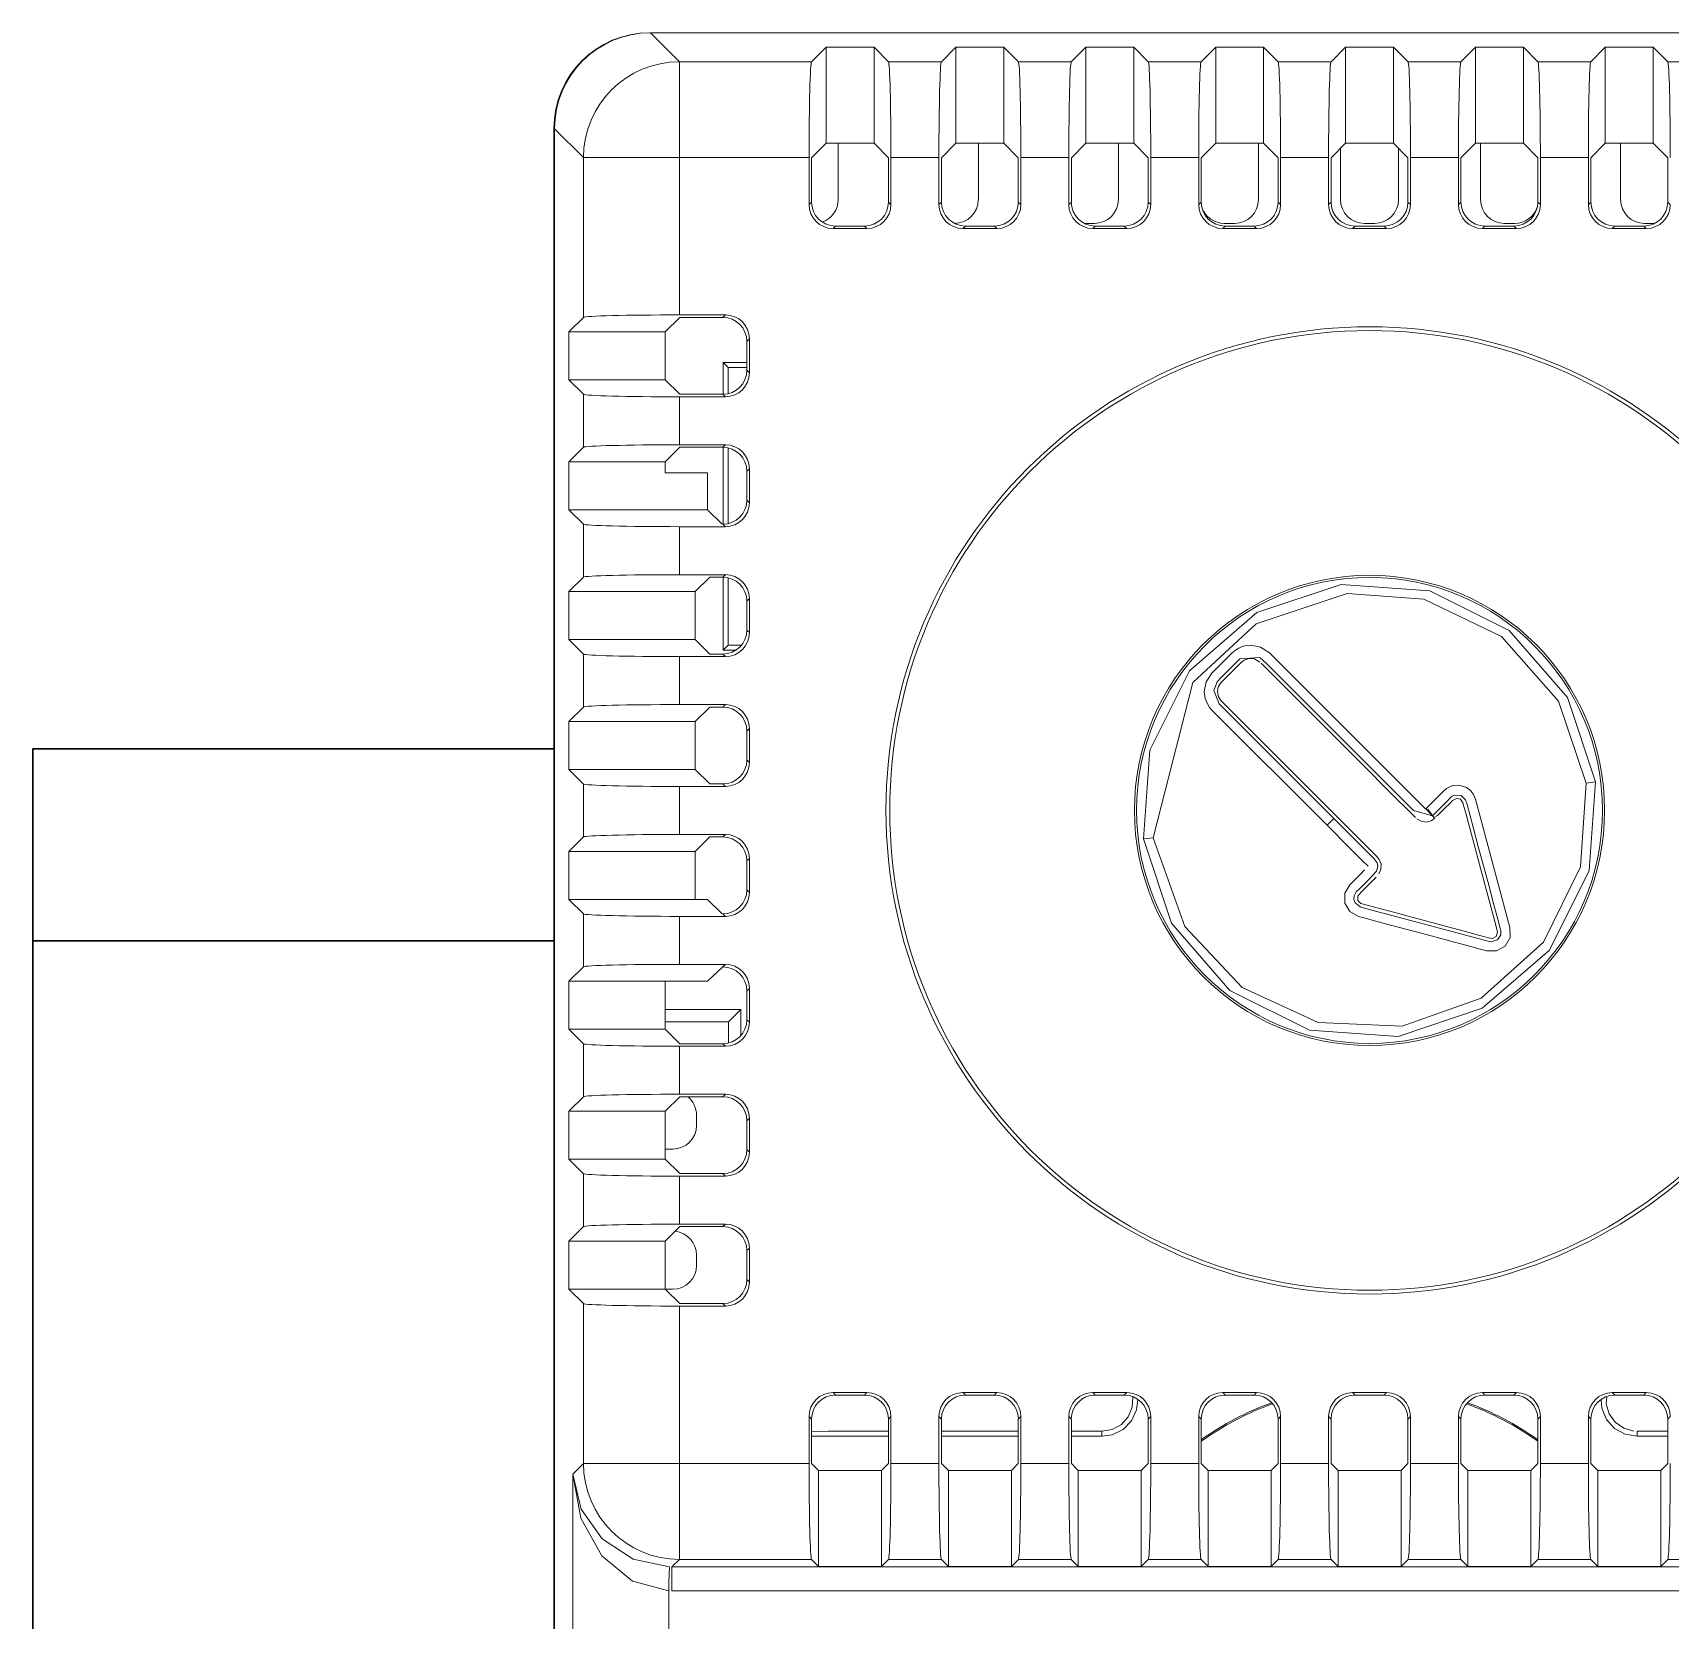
# Model space of a CAD drawing. Header units: millimetres. Extents: x -6000 to 26000, y -6000 to 26000.
# Drawn here: x 115.076 to 119.822, y -2973.56 to -2968.959 of the extents above; entities that cross this region are included whole.
import ezdxf

# ---------------------------------------------------------------- set-up
doc = ezdxf.new("R2010")
doc.units = ezdxf.units.MM
doc.header["$MEASUREMENT"] = 0
doc.layers.add('Чертеж и Рисунок_Ном._пера__21', color=7, linetype='Continuous', lineweight=30)
doc.layers.add('Чертеж и Рисунок_Ном._пера__7', color=7, linetype='Continuous', lineweight=15)

msp = doc.modelspace()

# ---------------------------------------------------------------- linework, layer by layer
at = {"layer": 'Чертеж и Рисунок_Ном._пера__21', "color": 7, "linetype": 'Continuous', "lineweight": 30}
for p, q in [((115.0761, -2971.0353), (116.5884, -2971.0353)), ((115.0761, -2971.0353), (115.0761, -2975.9027)), ((115.0761, -2971.5916), (116.5884, -2971.5916))]:
    msp.add_line(p, q, dxfattribs=at)
at = {"layer": 'Чертеж и Рисунок_Ном._пера__7', "color": 7, "linetype": 'Continuous', "lineweight": 15}
for p, q in [((116.8664, -2968.9595), (116.9503, -2969.0434)), ((121.035, -2968.9595), (116.8664, -2968.9595)), ((117.3753, -2969.0014), (117.3333, -2969.0434)), ((117.3753, -2969.0014), (117.3753, -2969.2798)), ((117.3753, -2969.0014), (117.5144, -2969.0014)), ((117.5144, -2969.2798), (117.5144, -2969.0014)), ((117.5564, -2969.0434), (117.5144, -2969.0014)), ((117.7518, -2969.0014), (117.7097, -2969.0434)), ((117.7518, -2969.0014), (117.7518, -2969.2798)), ((117.7518, -2969.0014), (117.8908, -2969.0014)), ((117.8908, -2969.2798), (117.8908, -2969.0014)), ((117.9329, -2969.0434), (117.8908, -2969.0014)), ((118.1282, -2969.0014), (118.0862, -2969.0434)), ((118.1282, -2969.0014), (118.1282, -2969.2798)), ((118.1282, -2969.0014), (118.2673, -2969.0014)), ((118.2673, -2969.2798), (118.2673, -2969.0014)), ((118.3094, -2969.0434), (118.2673, -2969.0014)), ((118.5047, -2969.0014), (118.4626, -2969.0434)), ((118.5047, -2969.0014), (118.5047, -2969.2798)), ((118.5047, -2969.0014), (118.6438, -2969.0014)), ((118.6438, -2969.2798), (118.6438, -2969.0014)), ((118.6858, -2969.0434), (118.6438, -2969.0014)), ((118.8811, -2969.0014), (118.8391, -2969.0434)), ((118.8811, -2969.0014), (118.8811, -2969.2798)), ((118.8811, -2969.0014), (119.0202, -2969.0014)), ((119.0202, -2969.2798), (119.0202, -2969.0014)), ((119.0623, -2969.0434), (119.0202, -2969.0014)), ((119.2576, -2969.0014), (119.2155, -2969.0434)), ((119.2576, -2969.0014), (119.2576, -2969.2798)), ((119.2576, -2969.0014), (119.3967, -2969.0014)), ((119.3967, -2969.2798), (119.3967, -2969.0014)), ((119.4387, -2969.0434), (119.3967, -2969.0014)), ((119.6341, -2969.0014), (119.592, -2969.0434)), ((119.6341, -2969.0014), (119.6341, -2969.2798)), ((119.6341, -2969.0014), (119.7731, -2969.0014)), ((119.7731, -2969.2798), (119.7731, -2969.0014)), ((119.8152, -2969.0434), (119.7731, -2969.0014)), ((116.9503, -2969.0434), (116.9503, -2969.3215)), ((117.3333, -2969.0434), (116.9503, -2969.0434)), ((117.5564, -2969.0434), (117.7097, -2969.0434)), ((117.9329, -2969.0434), (118.0862, -2969.0434)), ((118.3094, -2969.0434), (118.4626, -2969.0434)), ((118.6858, -2969.0434), (118.8391, -2969.0434)), ((119.0623, -2969.0434), (119.2155, -2969.0434)), ((119.4387, -2969.0434), (119.592, -2969.0434)), ((119.8152, -2969.0434), (119.9685, -2969.0434)), ((116.5865, -2977.1648), (116.5865, -2969.2372)), ((116.5884, -2969.2375), (116.6723, -2969.3215)), ((116.5884, -2969.2375), (116.5884, -2977.1609)), ((117.3753, -2969.2798), (117.3334, -2969.3217)), ((117.3753, -2969.2798), (117.5144, -2969.2798)), ((117.4108, -2969.4427), (117.4108, -2969.2798)), ((117.5563, -2969.3217), (117.5144, -2969.2798)), ((117.7518, -2969.2798), (117.7099, -2969.3217)), ((117.7518, -2969.2798), (117.8908, -2969.2798)), ((117.8168, -2969.4427), (117.8168, -2969.2798)), ((117.9327, -2969.3217), (117.8908, -2969.2798)), ((118.1282, -2969.2798), (118.0864, -2969.3217)), ((118.1282, -2969.2798), (118.2673, -2969.2798)), ((118.2227, -2969.4427), (118.2227, -2969.2798)), ((118.3092, -2969.3217), (118.2673, -2969.2798)), ((118.5047, -2969.2798), (118.4628, -2969.3217)), ((118.5047, -2969.2798), (118.6438, -2969.2798)), ((118.6287, -2969.4427), (118.6287, -2969.2798)), ((118.6856, -2969.3217), (118.6438, -2969.2798)), ((118.8811, -2969.2798), (118.8393, -2969.3217)), ((118.8665, -2969.2945), (118.8665, -2969.4427)), ((118.8811, -2969.2798), (119.0202, -2969.2798)), ((119.0621, -2969.3217), (119.0202, -2969.2798)), ((119.0347, -2969.4427), (119.0347, -2969.2943)), ((119.2576, -2969.2798), (119.2157, -2969.3217)), ((119.2576, -2969.2798), (119.3967, -2969.2798)), ((119.2724, -2969.2798), (119.2724, -2969.4427)), ((119.4385, -2969.3217), (119.3967, -2969.2798)), ((119.6341, -2969.2798), (119.5922, -2969.3217)), ((119.6341, -2969.2798), (119.7731, -2969.2798)), ((119.6784, -2969.2798), (119.6784, -2969.4427)), ((119.815, -2969.3217), (119.7731, -2969.2798)), ((116.6723, -2969.3215), (116.6723, -2969.7843)), ((116.6723, -2969.3215), (116.9503, -2969.3215)), ((117.3262, -2969.3215), (116.9503, -2969.3215)), ((116.9503, -2969.3215), (116.9503, -2969.7772)), ((117.3262, -2969.4575), (117.3262, -2969.3215)), ((117.3334, -2969.4502), (117.3334, -2969.3217)), ((117.5563, -2969.3217), (117.5563, -2969.4502)), ((117.5635, -2969.3215), (117.5635, -2969.4575)), ((117.5635, -2969.3215), (117.7026, -2969.3215)), ((117.7026, -2969.4575), (117.7026, -2969.3215)), ((117.7099, -2969.4502), (117.7099, -2969.3217)), ((117.9327, -2969.3217), (117.9327, -2969.4502)), ((117.94, -2969.3215), (117.94, -2969.4575)), ((117.94, -2969.3215), (118.0791, -2969.3215)), ((118.0791, -2969.4575), (118.0791, -2969.3215)), ((118.0864, -2969.4502), (118.0864, -2969.3217)), ((118.3092, -2969.3217), (118.3092, -2969.4502)), ((118.3164, -2969.3215), (118.3164, -2969.4575)), ((118.3164, -2969.3215), (118.4555, -2969.3215)), ((118.4555, -2969.4575), (118.4555, -2969.3215)), ((118.4628, -2969.4502), (118.4628, -2969.3217)), ((118.6856, -2969.3217), (118.6856, -2969.4502)), ((118.6929, -2969.3215), (118.6929, -2969.4575)), ((118.6929, -2969.3215), (118.832, -2969.3215)), ((118.832, -2969.4575), (118.832, -2969.3215)), ((118.8393, -2969.4502), (118.8393, -2969.3217)), ((119.0621, -2969.3217), (119.0621, -2969.4502)), ((119.0694, -2969.3215), (119.0694, -2969.4575)), ((119.0694, -2969.3215), (119.2085, -2969.3215)), ((119.2085, -2969.4575), (119.2085, -2969.3215)), ((119.2157, -2969.4502), (119.2157, -2969.3217)), ((119.4385, -2969.3217), (119.4385, -2969.4502)), ((119.4458, -2969.3215), (119.4458, -2969.4575)), ((119.4458, -2969.3215), (119.5849, -2969.3215)), ((119.5849, -2969.4575), (119.5849, -2969.3215)), ((119.5922, -2969.4502), (119.5922, -2969.3217)), ((119.815, -2969.3217), (119.815, -2969.4502)), ((117.3334, -2969.4502), (117.3262, -2969.4575)), ((117.5635, -2969.4575), (117.5563, -2969.4502)), ((117.7099, -2969.4502), (117.7026, -2969.4575)), ((117.94, -2969.4575), (117.9327, -2969.4502)), ((118.0864, -2969.4502), (118.0791, -2969.4575)), ((118.3164, -2969.4575), (118.3092, -2969.4502)), ((118.4628, -2969.4502), (118.4555, -2969.4575)), ((118.6929, -2969.4575), (118.6856, -2969.4502)), ((118.8393, -2969.4502), (118.832, -2969.4575)), ((119.0694, -2969.4575), (119.0621, -2969.4502)), ((119.2157, -2969.4502), (119.2085, -2969.4575)), ((119.4458, -2969.4575), (119.4385, -2969.4502)), ((119.5922, -2969.4502), (119.5849, -2969.4575)), ((119.8223, -2969.4575), (119.815, -2969.4502)), ((117.4029, -2969.5197), (117.3957, -2969.527)), ((117.494, -2969.527), (117.3957, -2969.527)), ((117.4868, -2969.5197), (117.4029, -2969.5197)), ((117.494, -2969.527), (117.4868, -2969.5197)), ((117.7794, -2969.5197), (117.7721, -2969.527)), ((117.8705, -2969.527), (117.7721, -2969.527)), ((117.8632, -2969.5197), (117.7794, -2969.5197)), ((117.8705, -2969.527), (117.8632, -2969.5197)), ((118.1243, -2969.5121), (118.1533, -2969.5121)), ((118.1559, -2969.5197), (118.1486, -2969.527)), ((118.2469, -2969.527), (118.1486, -2969.527)), ((118.2397, -2969.5197), (118.1559, -2969.5197)), ((118.2469, -2969.527), (118.2397, -2969.5197)), ((118.5323, -2969.5197), (118.525, -2969.527)), ((118.6234, -2969.527), (118.525, -2969.527)), ((118.5299, -2969.5121), (118.5593, -2969.5121)), ((118.6161, -2969.5197), (118.5323, -2969.5197)), ((118.6234, -2969.527), (118.6161, -2969.5197)), ((118.9088, -2969.5197), (118.9015, -2969.527)), ((118.9999, -2969.527), (118.9015, -2969.527)), ((118.9926, -2969.5197), (118.9088, -2969.5197)), ((118.9359, -2969.5121), (118.9653, -2969.5121)), ((118.9999, -2969.527), (118.9926, -2969.5197)), ((119.2852, -2969.5197), (119.278, -2969.527)), ((119.3763, -2969.527), (119.278, -2969.527)), ((119.369, -2969.5197), (119.2852, -2969.5197)), ((119.3419, -2969.5121), (119.3712, -2969.5121)), ((119.3763, -2969.527), (119.369, -2969.5197)), ((119.6617, -2969.5197), (119.6544, -2969.527)), ((119.7528, -2969.527), (119.6544, -2969.527)), ((119.7455, -2969.5197), (119.6617, -2969.5197)), ((119.7528, -2969.527), (119.7455, -2969.5197)), ((119.7479, -2969.5121), (119.7771, -2969.5121)), ((116.9503, -2969.7772), (117.0836, -2969.7772)), ((117.0836, -2969.7772), (117.0764, -2969.7844)), ((116.6723, -2969.7843), (116.6302, -2969.8263)), ((116.9092, -2969.8263), (116.6302, -2969.8263)), ((116.6302, -2969.9654), (116.6302, -2969.8263)), ((116.9515, -2969.7844), (116.9092, -2969.8263)), ((116.9092, -2969.9654), (116.9092, -2969.8263)), ((116.9515, -2969.7844), (117.0764, -2969.7844)), ((117.1531, -2969.8467), (117.1459, -2969.854)), ((117.1459, -2969.854), (117.1459, -2969.9378)), ((117.1531, -2969.8467), (117.1531, -2969.945)), ((117.0769, -2969.9149), (117.1459, -2969.9149)), ((117.0769, -2970.0073), (117.0769, -2969.9149)), ((117.0915, -2969.9294), (117.0769, -2969.9149)), ((116.6302, -2969.9654), (116.6723, -2970.0074)), ((116.6302, -2969.9654), (116.9092, -2969.9654)), ((116.9092, -2969.9654), (116.9515, -2970.0073)), ((117.1459, -2969.9294), (117.0915, -2969.9294)), ((117.0915, -2969.9294), (117.0915, -2970.0056)), ((117.1459, -2969.9378), (117.1531, -2969.945)), ((116.6723, -2970.1607), (116.6723, -2970.0074)), ((116.9503, -2970.1536), (116.9503, -2970.0145)), ((117.0836, -2970.0145), (116.9503, -2970.0145)), ((117.0764, -2970.0073), (116.9515, -2970.0073)), ((117.0764, -2970.0073), (117.0836, -2970.0145)), ((116.6723, -2970.1607), (116.6302, -2970.2028)), ((116.9515, -2970.1609), (116.9092, -2970.2028)), ((116.9503, -2970.1536), (117.0836, -2970.1536)), ((116.9515, -2970.1609), (117.0764, -2970.1609)), ((117.0836, -2970.1536), (117.0764, -2970.1609)), ((117.0769, -2970.3837), (117.0769, -2970.1609)), ((116.9092, -2970.2028), (116.6302, -2970.2028)), ((116.6302, -2970.3418), (116.6302, -2970.2028)), ((116.9092, -2970.2028), (116.9092, -2970.235)), ((117.0915, -2970.1626), (117.0915, -2970.3821)), ((116.9092, -2970.235), (117.0317, -2970.235)), ((117.0317, -2970.3418), (117.0317, -2970.235)), ((117.1531, -2970.2231), (117.1459, -2970.2304)), ((117.1459, -2970.2304), (117.1459, -2970.3142)), ((117.1531, -2970.2231), (117.1531, -2970.3215)), ((116.6302, -2970.3418), (116.6723, -2970.3839)), ((116.6302, -2970.3418), (117.0317, -2970.3418)), ((117.0317, -2970.3418), (117.074, -2970.3837)), ((117.1459, -2970.3142), (117.1531, -2970.3215)), ((116.6723, -2970.5372), (116.6723, -2970.3839)), ((116.9503, -2970.5301), (116.9503, -2970.391)), ((117.0836, -2970.391), (116.9503, -2970.391)), ((117.074, -2970.3837), (117.074, -2970.3837)), ((117.0764, -2970.3837), (117.0836, -2970.391)), ((116.6723, -2970.5372), (116.6302, -2970.5792)), ((116.9503, -2970.5301), (117.0836, -2970.5301)), ((117.0388, -2970.5374), (116.9965, -2970.5792)), ((117.0388, -2970.5374), (117.0764, -2970.5374)), ((117.0836, -2970.5301), (117.0764, -2970.5374)), ((117.0769, -2970.7488), (117.0769, -2970.5374)), ((117.0915, -2970.539), (117.0915, -2970.7342)), ((116.9965, -2970.5792), (116.6302, -2970.5792)), ((116.6302, -2970.7183), (116.6302, -2970.5792)), ((116.9965, -2970.7183), (116.9965, -2970.5792)), ((117.1531, -2970.5996), (117.1459, -2970.6069)), ((117.1459, -2970.6069), (117.1459, -2970.6907)), ((117.1531, -2970.5996), (117.1531, -2970.6979)), ((116.6302, -2970.7183), (116.6723, -2970.7604)), ((116.6302, -2970.7183), (116.9965, -2970.7183)), ((116.9965, -2970.7183), (117.0388, -2970.7602)), ((117.1459, -2970.6907), (117.1531, -2970.6979)), ((116.6723, -2970.9136), (116.6723, -2970.7604)), ((116.9503, -2970.9065), (116.9503, -2970.7674)), ((117.0836, -2970.7674), (116.9503, -2970.7674)), ((117.0764, -2970.7602), (117.0388, -2970.7602)), ((117.0764, -2970.7602), (117.0836, -2970.7674)), ((117.0915, -2970.7342), (117.0769, -2970.7488)), ((117.1145, -2970.7488), (117.0769, -2970.7488)), ((117.0915, -2970.7342), (117.1306, -2970.7342)), ((118.4939, -2970.8156), (118.5527, -2970.7563)), ((118.6603, -2970.7563), (119.1125, -2971.2088)), ((116.6723, -2970.9136), (116.6302, -2970.9557)), ((116.9503, -2970.9065), (117.0836, -2970.9065)), ((117.0388, -2970.9138), (116.9965, -2970.9557)), ((117.0388, -2970.9138), (117.0764, -2970.9138)), ((117.0836, -2970.9065), (117.0764, -2970.9138)), ((116.9965, -2970.9557), (116.6302, -2970.9557)), ((116.6302, -2971.0948), (116.6302, -2970.9557)), ((116.9965, -2971.0948), (116.9965, -2970.9557)), ((118.8274, -2971.2562), (118.4939, -2970.9227)), ((117.1531, -2970.9761), (117.1459, -2970.9833)), ((117.1459, -2970.9833), (117.1459, -2971.0671)), ((117.1531, -2970.9761), (117.1531, -2971.0744)), ((116.6302, -2971.0948), (116.6723, -2971.1368)), ((116.6302, -2971.0948), (116.9965, -2971.0948)), ((116.9965, -2971.0948), (117.0388, -2971.1366)), ((117.1459, -2971.0671), (117.1531, -2971.0744)), ((116.6723, -2971.2901), (116.6723, -2971.1368)), ((116.9503, -2971.283), (116.9503, -2971.1439)), ((117.0836, -2971.1439), (116.9503, -2971.1439)), ((117.0764, -2971.1366), (117.0388, -2971.1366)), ((117.0764, -2971.1366), (117.0836, -2971.1439)), ((119.258, -2971.1808), (119.3577, -2971.5531)), ((116.6723, -2971.2901), (116.6302, -2971.3321)), ((116.9503, -2971.283), (117.0836, -2971.283)), ((117.0388, -2971.2903), (116.9965, -2971.3321)), ((117.0388, -2971.2903), (117.0764, -2971.2903)), ((117.0836, -2971.283), (117.0764, -2971.2903)), ((116.9965, -2971.3321), (116.6302, -2971.3321)), ((116.6302, -2971.4712), (116.6302, -2971.3321)), ((116.9965, -2971.3321), (116.9965, -2971.4712)), ((117.1531, -2971.3525), (117.1459, -2971.3598)), ((117.1459, -2971.3598), (117.1459, -2971.4436)), ((117.1531, -2971.3525), (117.1531, -2971.4509)), ((116.6302, -2971.4712), (116.6723, -2971.5133)), ((116.6302, -2971.4712), (116.9965, -2971.4712)), ((117.0317, -2971.4712), (116.9965, -2971.4712)), ((117.0317, -2971.4712), (117.074, -2971.5131)), ((117.1459, -2971.4436), (117.1531, -2971.4509)), ((116.6723, -2971.6665), (116.6723, -2971.5133)), ((116.9503, -2971.6595), (116.9503, -2971.5204)), ((117.0836, -2971.5204), (116.9503, -2971.5204)), ((117.074, -2971.5131), (117.074, -2971.5131)), ((117.0764, -2971.5131), (117.0836, -2971.5204)), ((116.6723, -2971.6665), (116.6302, -2971.7086)), ((116.9503, -2971.6595), (117.0836, -2971.6595)), ((117.0764, -2971.6667), (117.0317, -2971.7086)), ((117.074, -2971.6667), (117.0764, -2971.6667)), ((117.0836, -2971.6595), (117.0764, -2971.6667)), ((116.9092, -2971.7086), (116.6302, -2971.7086)), ((116.6302, -2971.8477), (116.6302, -2971.7086)), ((116.9092, -2971.7086), (117.0317, -2971.7086)), ((116.9092, -2971.8477), (116.9092, -2971.7086)), ((117.1531, -2971.729), (117.1459, -2971.7362)), ((117.1459, -2971.7362), (117.1459, -2971.82)), ((117.1531, -2971.729), (117.1531, -2971.8273)), ((116.9092, -2971.7899), (117.1287, -2971.7899)), ((117.1287, -2971.7899), (117.0923, -2971.8264)), ((117.1287, -2971.7899), (117.1287, -2971.8658)), ((117.1459, -2971.82), (117.1531, -2971.8273)), ((116.6302, -2971.8477), (116.9092, -2971.8477)), ((116.6302, -2971.8477), (116.6723, -2971.8897)), ((116.9092, -2971.8264), (117.0923, -2971.8264)), ((116.9092, -2971.8477), (116.9515, -2971.8895)), ((117.0923, -2971.8264), (117.0923, -2971.8877)), ((116.6723, -2972.043), (116.6723, -2971.8897)), ((116.9503, -2972.0359), (116.9503, -2971.8968)), ((117.0836, -2971.8968), (116.9503, -2971.8968)), ((117.0764, -2971.8895), (116.9515, -2971.8895)), ((117.0764, -2971.8895), (117.0836, -2971.8968)), ((116.6723, -2972.043), (116.6302, -2972.0851)), ((116.9515, -2972.0432), (116.9092, -2972.0851)), ((116.9503, -2972.0359), (117.0836, -2972.0359)), ((116.9515, -2972.0432), (117.0764, -2972.0432)), ((117.0836, -2972.0359), (117.0764, -2972.0432)), ((116.9092, -2972.0851), (116.6302, -2972.0851)), ((116.6302, -2972.2241), (116.6302, -2972.0851)), ((116.9092, -2972.2241), (116.9092, -2972.0851)), ((117.0001, -2972.1256), (117.0001, -2972.0963)), ((117.1531, -2972.1054), (117.1459, -2972.1127)), ((117.1531, -2972.1054), (117.1531, -2972.2038)), ((117.1459, -2972.1127), (117.1459, -2972.1965)), ((116.9307, -2972.1951), (116.9092, -2972.1951)), ((117.1459, -2972.1965), (117.1531, -2972.2038)), ((116.6302, -2972.2241), (116.6723, -2972.2662)), ((116.6302, -2972.2241), (116.9092, -2972.2241)), ((116.9092, -2972.2241), (116.9515, -2972.266)), ((116.6723, -2972.4195), (116.6723, -2972.2662)), ((116.9503, -2972.4124), (116.9503, -2972.2733)), ((117.0836, -2972.2733), (116.9503, -2972.2733)), ((117.0764, -2972.266), (116.9515, -2972.266)), ((117.0764, -2972.266), (117.0836, -2972.2733)), ((116.6723, -2972.4195), (116.6302, -2972.4615)), ((116.9515, -2972.4196), (116.9092, -2972.4615)), ((116.9503, -2972.4124), (117.0836, -2972.4124)), ((116.9515, -2972.4196), (117.0764, -2972.4196)), ((117.0836, -2972.4124), (117.0764, -2972.4196)), ((116.9092, -2972.4615), (116.6302, -2972.4615)), ((116.6302, -2972.6006), (116.6302, -2972.4615)), ((116.9092, -2972.6006), (116.9092, -2972.4615)), ((117.1531, -2972.4819), (117.1459, -2972.4892)), ((117.1531, -2972.4819), (117.1531, -2972.5802)), ((117.0001, -2972.5316), (117.0001, -2972.5022)), ((117.1459, -2972.4892), (117.1459, -2972.573)), ((117.1459, -2972.573), (117.1531, -2972.5802)), ((116.6302, -2972.6006), (116.6723, -2972.6426)), ((116.6302, -2972.6006), (116.9092, -2972.6006)), ((116.9092, -2972.6006), (116.9515, -2972.6425)), ((116.9307, -2972.601), (116.9096, -2972.601)), ((116.6723, -2972.6426), (116.6723, -2973.1059)), ((116.9503, -2972.6497), (116.9503, -2973.1059)), ((117.0836, -2972.6497), (116.9503, -2972.6497)), ((117.0764, -2972.6425), (116.9515, -2972.6425)), ((117.0764, -2972.6425), (117.0836, -2972.6497)), ((117.3957, -2972.9004), (117.494, -2972.9004)), ((117.3957, -2972.9004), (117.4029, -2972.9077)), ((117.4868, -2972.9077), (117.4029, -2972.9077)), ((117.4868, -2972.9077), (117.494, -2972.9004)), ((117.7721, -2972.9004), (117.8705, -2972.9004)), ((117.7721, -2972.9004), (117.7794, -2972.9077)), ((117.8632, -2972.9077), (117.7794, -2972.9077)), ((117.8632, -2972.9077), (117.8705, -2972.9004)), ((118.1486, -2972.9004), (118.2469, -2972.9004)), ((118.1486, -2972.9004), (118.1559, -2972.9077)), ((118.2397, -2972.9077), (118.1559, -2972.9077)), ((118.2397, -2972.9077), (118.2469, -2972.9004)), ((118.525, -2972.9004), (118.6234, -2972.9004)), ((118.525, -2972.9004), (118.5323, -2972.9077)), ((118.6161, -2972.9077), (118.5323, -2972.9077)), ((118.6161, -2972.9077), (118.6234, -2972.9004)), ((118.9015, -2972.9004), (118.9999, -2972.9004)), ((118.9015, -2972.9004), (118.9088, -2972.9077)), ((118.9926, -2972.9077), (118.9088, -2972.9077)), ((118.9926, -2972.9077), (118.9999, -2972.9004)), ((119.278, -2972.9004), (119.3763, -2972.9004)), ((119.278, -2972.9004), (119.2852, -2972.9077)), ((119.369, -2972.9077), (119.2852, -2972.9077)), ((119.369, -2972.9077), (119.3763, -2972.9004)), ((119.6544, -2972.9004), (119.7528, -2972.9004)), ((119.6544, -2972.9004), (119.6617, -2972.9077)), ((119.7455, -2972.9077), (119.6617, -2972.9077)), ((119.7455, -2972.9077), (119.7528, -2972.9004)), ((117.3262, -2972.9699), (117.3262, -2973.1059)), ((117.3262, -2972.9699), (117.3334, -2972.9772)), ((117.3334, -2972.9772), (117.3334, -2973.1065)), ((117.5563, -2972.9772), (117.5635, -2972.9699)), ((117.5563, -2973.1065), (117.5563, -2972.9772)), ((117.5635, -2973.1059), (117.5635, -2972.9699)), ((117.7026, -2972.9699), (117.7026, -2973.1059)), ((117.7026, -2972.9699), (117.7099, -2972.9772)), ((117.7099, -2972.9772), (117.7099, -2973.1065)), ((117.9327, -2972.9772), (117.94, -2972.9699)), ((117.9327, -2973.1065), (117.9327, -2972.9772)), ((117.94, -2973.1059), (117.94, -2972.9699)), ((118.0791, -2972.9699), (118.0791, -2973.1059)), ((118.0791, -2972.9699), (118.0864, -2972.9772)), ((118.0864, -2972.9772), (118.0864, -2973.1065)), ((118.3092, -2972.9772), (118.3164, -2972.9699)), ((118.3092, -2973.1065), (118.3092, -2972.9772)), ((118.3164, -2973.1059), (118.3164, -2972.9699)), ((118.4555, -2972.9699), (118.4555, -2973.1059)), ((118.4555, -2972.9699), (118.4628, -2972.9772)), ((118.4628, -2972.9772), (118.4628, -2973.1065)), ((118.6856, -2972.9772), (118.6929, -2972.9699)), ((118.6856, -2973.1065), (118.6856, -2972.9772)), ((118.6929, -2973.1059), (118.6929, -2972.9699)), ((118.832, -2972.9699), (118.832, -2973.1059)), ((118.832, -2972.9699), (118.8393, -2972.9772)), ((118.8393, -2972.9772), (118.8393, -2973.1065)), ((119.0621, -2972.9772), (119.0694, -2972.9699)), ((119.0621, -2973.1065), (119.0621, -2972.9772)), ((119.0694, -2973.1059), (119.0694, -2972.9699)), ((119.2085, -2972.9699), (119.2085, -2973.1059)), ((119.2085, -2972.9699), (119.2157, -2972.9772)), ((119.2157, -2972.9772), (119.2157, -2973.1065)), ((119.4385, -2972.9772), (119.4458, -2972.9699)), ((119.4385, -2973.1065), (119.4385, -2972.9772)), ((119.4458, -2973.1059), (119.4458, -2972.9699)), ((119.5849, -2972.9699), (119.5849, -2973.1059)), ((119.5849, -2972.9699), (119.5922, -2972.9772)), ((119.5922, -2972.9772), (119.5922, -2973.1065)), ((119.815, -2972.9772), (119.8223, -2972.9699)), ((119.815, -2973.1065), (119.815, -2972.9772)), ((117.5563, -2973.0272), (117.3334, -2973.0272)), ((117.7099, -2973.0126), (117.9327, -2973.0126)), ((117.9327, -2973.0272), (117.7099, -2973.0272)), ((118.0864, -2973.0126), (118.1752, -2973.0126)), ((118.165, -2973.0272), (118.0864, -2973.0272)), ((118.1752, -2973.0272), (118.165, -2973.0272)), ((118.1752, -2973.0126), (118.1752, -2973.0272)), ((119.7262, -2973.0126), (119.7262, -2973.0272)), ((119.7262, -2973.0126), (119.815, -2973.0126)), ((119.7363, -2973.0272), (119.7262, -2973.0272)), ((119.815, -2973.0272), (119.7363, -2973.0272)), ((116.6723, -2973.1059), (116.6414, -2973.1369)), ((116.6414, -2973.1369), (116.6414, -2977.1079)), ((116.9503, -2973.1059), (116.6723, -2973.1059)), ((117.3262, -2973.1059), (116.9503, -2973.1059)), ((116.9503, -2973.1059), (116.9503, -2973.384)), ((117.3334, -2973.1065), (117.3535, -2973.1266)), ((117.3535, -2973.1266), (117.3535, -2973.4042)), ((117.5362, -2973.1266), (117.3535, -2973.1266)), ((117.5362, -2973.1266), (117.5563, -2973.1065)), ((117.5362, -2973.4042), (117.5362, -2973.1266)), ((117.5635, -2973.1059), (117.7026, -2973.1059)), ((117.7099, -2973.1065), (117.7299, -2973.1266)), ((117.7299, -2973.1266), (117.7299, -2973.4042)), ((117.9127, -2973.1266), (117.7299, -2973.1266)), ((117.9127, -2973.1266), (117.9327, -2973.1065)), ((117.9127, -2973.4042), (117.9127, -2973.1266)), ((117.94, -2973.1059), (118.0791, -2973.1059)), ((118.0864, -2973.1065), (118.1064, -2973.1266)), ((118.1064, -2973.1266), (118.1064, -2973.4042)), ((118.2891, -2973.1266), (118.1064, -2973.1266)), ((118.2891, -2973.1266), (118.3092, -2973.1065)), ((118.2891, -2973.4042), (118.2891, -2973.1266)), ((118.3164, -2973.1059), (118.4555, -2973.1059)), ((118.4628, -2973.1065), (118.4828, -2973.1266)), ((118.4828, -2973.1266), (118.4828, -2973.4042)), ((118.6656, -2973.1266), (118.4828, -2973.1266)), ((118.6656, -2973.1266), (118.6856, -2973.1065)), ((118.6656, -2973.4042), (118.6656, -2973.1266)), ((118.6929, -2973.1059), (118.832, -2973.1059)), ((118.8393, -2973.1065), (118.8593, -2973.1266)), ((118.8593, -2973.1266), (118.8593, -2973.4042)), ((119.0421, -2973.1266), (118.8593, -2973.1266)), ((119.0421, -2973.1266), (119.0621, -2973.1065)), ((119.0421, -2973.4042), (119.0421, -2973.1266)), ((119.0694, -2973.1059), (119.2085, -2973.1059)), ((119.2157, -2973.1065), (119.2358, -2973.1266)), ((119.2358, -2973.1266), (119.2358, -2973.4042)), ((119.4185, -2973.1266), (119.2358, -2973.1266)), ((119.4185, -2973.1266), (119.4385, -2973.1065)), ((119.4185, -2973.4042), (119.4185, -2973.1266)), ((119.4458, -2973.1059), (119.5849, -2973.1059)), ((119.5922, -2973.1065), (119.6122, -2973.1266)), ((119.6122, -2973.1266), (119.6122, -2973.4042)), ((119.795, -2973.1266), (119.6122, -2973.1266)), ((119.795, -2973.1266), (119.815, -2973.1065)), ((119.795, -2973.4042), (119.795, -2973.1266)), ((116.9503, -2973.384), (116.9283, -2973.406)), ((116.9503, -2973.384), (117.3333, -2973.384)), ((117.3333, -2973.384), (117.3535, -2973.4042)), ((117.5362, -2973.4042), (117.5564, -2973.384)), ((117.7097, -2973.384), (117.5564, -2973.384)), ((117.7097, -2973.384), (117.7299, -2973.4042)), ((117.9127, -2973.4042), (117.9329, -2973.384)), ((118.0862, -2973.384), (117.9329, -2973.384)), ((118.0862, -2973.384), (118.1064, -2973.4042)), ((118.2891, -2973.4042), (118.3094, -2973.384)), ((118.4626, -2973.384), (118.3094, -2973.384)), ((118.4626, -2973.384), (118.4828, -2973.4042)), ((118.6656, -2973.4042), (118.6858, -2973.384)), ((118.8391, -2973.384), (118.6858, -2973.384)), ((118.8391, -2973.384), (118.8593, -2973.4042)), ((119.0421, -2973.4042), (119.0623, -2973.384)), ((119.2155, -2973.384), (119.0623, -2973.384)), ((119.2155, -2973.384), (119.2358, -2973.4042)), ((119.4185, -2973.4042), (119.4387, -2973.384)), ((119.592, -2973.384), (119.4387, -2973.384)), ((119.592, -2973.384), (119.6122, -2973.4042)), ((119.795, -2973.4042), (119.8152, -2973.384)), ((119.9685, -2973.384), (119.8152, -2973.384)), ((116.9283, -2973.406), (120.9731, -2973.406)), ((116.9283, -2973.4755), (116.9283, -2973.406)), ((117.5362, -2973.4042), (117.3535, -2973.4042)), ((117.9127, -2973.4042), (117.7299, -2973.4042)), ((118.2891, -2973.4042), (118.1064, -2973.4042)), ((118.6656, -2973.4042), (118.4828, -2973.4042)), ((119.0421, -2973.4042), (118.8593, -2973.4042)), ((119.4185, -2973.4042), (119.2358, -2973.4042)), ((119.795, -2973.4042), (119.6122, -2973.4042)), ((116.9194, -2977.1079), (116.9194, -2973.4754)), ((116.9283, -2973.4755), (120.9731, -2973.4755))]:
    msp.add_line(p, q, dxfattribs=at)
at = {"layer": 'Чертеж и Рисунок_Ном._пера__7', "color": 7, "linetype": 'Continuous', "lineweight": 15, "flags": 128}
for points in [[(118.2956, -2971.296), (118.3139, -2971.039), (118.429, -2970.8086), (118.6237, -2970.6397), (118.8681, -2970.5582), (119.1251, -2970.5765), (119.3555, -2970.6917), (119.5243, -2970.8864), (119.6058, -2971.1308)], [(118.3232, -2971.2924), (118.4386, -2970.8424), (118.6224, -2970.6728), (118.8855, -2970.5842), (119.1076, -2970.6006), (119.3329, -2970.7094), (119.4984, -2970.8971), (119.5782, -2971.1343)], [(118.8471, -2971.2366), (118.576, -2970.9655), (118.5297, -2970.9192), (118.522, -2970.9115), (118.5148, -2970.9042), (118.4997, -2970.8658), (118.5092, -2970.8402), (118.5216, -2970.8272), (118.5294, -2970.8195), (118.5602, -2970.7882), (118.5743, -2970.7744), (118.6326, -2970.7699), (118.6525, -2970.7879), (118.6835, -2970.8192), (119.016, -2971.1521), (119.0703, -2971.2062), (119.0781, -2971.2139), (119.1331, -2971.2286)], [(118.5527, -2970.7563), (118.5623, -2970.7487), (118.572, -2970.7427), (118.5816, -2970.7385), (118.5937, -2970.7353), (118.6066, -2970.7342), (118.6343, -2970.7397), (118.6603, -2970.7563)], [(118.6329, -2970.7832), (118.6151, -2970.7734), (118.6005, -2970.7729), (118.5872, -2970.7777), (118.5777, -2970.7855)], [(118.4939, -2970.9227), (118.4871, -2970.9148), (118.4816, -2970.9065), (118.4741, -2970.8886), (118.4715, -2970.8692), (118.477, -2970.8409), (118.4939, -2970.8156)], [(118.5777, -2970.7855), (118.5705, -2970.7928), (118.5414, -2970.8219), (118.5341, -2970.8291), (118.5269, -2970.8364), (118.5193, -2970.844), (118.5123, -2970.8555), (118.5098, -2970.8698), (118.5128, -2970.8839), (118.5201, -2970.8951), (118.5275, -2970.9025), (118.542, -2970.9171), (118.5566, -2970.9316), (118.5857, -2970.9607), (118.6147, -2970.9898), (118.6858, -2971.0608), (118.8474, -2971.2224), (118.9056, -2971.2806), (118.9637, -2971.3387), (118.971, -2971.346)], [(119.0841, -2971.2343), (119.0742, -2971.2244), (119.0583, -2971.2085), (119.0292, -2971.1794), (119.0001, -2971.1504), (118.9419, -2971.0922), (118.8838, -2971.034), (118.7675, -2970.9177), (118.6511, -2970.8014), (118.6366, -2970.7868)], [(119.6058, -2971.1308), (119.5875, -2971.3877), (119.4722, -2971.6182), (119.2776, -2971.7869), (119.0332, -2971.8684), (118.7762, -2971.8501), (118.5458, -2971.7349), (118.3771, -2971.5403), (118.2956, -2971.2959)], [(119.5782, -2971.1343), (119.5617, -2971.3767), (119.455, -2971.5951), (119.2738, -2971.7571), (119.0449, -2971.8388), (118.8021, -2971.8281), (118.5812, -2971.7267), (118.4149, -2971.5494), (118.3232, -2971.2925)], [(119.1134, -2971.2089), (119.1395, -2971.1827), (119.1527, -2971.1696), (119.1661, -2971.1562)], [(119.1661, -2971.1562), (119.1741, -2971.1497), (119.1911, -2971.1415), (119.2094, -2971.14), (119.2321, -2971.1469), (119.2435, -2971.1556), (119.252, -2971.1667), (119.258, -2971.1808)], [(119.6058, -2971.1308), (119.5782, -2971.1343)], [(119.1874, -2971.1744), (119.1962, -2971.1694), (119.216, -2971.1703), (119.2292, -2971.1829), (119.2334, -2971.1965), (119.2508, -2971.2614), (119.2659, -2971.3178), (119.281, -2971.3741), (119.2961, -2971.4304), (119.3112, -2971.4869), (119.3177, -2971.511), (119.3242, -2971.5354), (119.3277, -2971.5484), (119.3311, -2971.5615), (119.3309, -2971.5743), (119.322, -2971.5882), (119.3034, -2971.5944), (119.2898, -2971.5914), (119.2729, -2971.5869), (119.2476, -2971.5801), (119.2223, -2971.5733), (119.0811, -2971.5355), (118.9385, -2971.4973), (118.9233, -2971.4931), (118.9088, -2971.4809), (118.9056, -2971.4713), (118.9062, -2971.4608), (118.9121, -2971.4496), (118.9204, -2971.4412), (118.9356, -2971.4261), (118.9505, -2971.4112), (118.9593, -2971.4024), (118.9706, -2971.3896), (118.9743, -2971.3754), (118.9725, -2971.3655), (118.9643, -2971.3537), (118.9551, -2971.3446), (118.9429, -2971.3324), (118.8952, -2971.2846), (118.8471, -2971.2366)], [(118.9699, -2971.4063), (118.9553, -2971.4208), (118.9446, -2971.4316), (118.9262, -2971.4499), (118.9165, -2971.4619), (118.9168, -2971.4741), (118.9254, -2971.4829), (118.9434, -2971.488), (118.9831, -2971.4986), (119.0276, -2971.5106), (119.0625, -2971.5199), (119.142, -2971.5412), (119.2214, -2971.5625), (119.256, -2971.5718), (119.2807, -2971.5784), (119.2956, -2971.5824), (119.3068, -2971.5841), (119.3176, -2971.5783), (119.3216, -2971.5666), (119.3164, -2971.5459), (119.2933, -2971.4597), (119.272, -2971.3803), (119.2295, -2971.2214), (119.2241, -2971.2015), (119.2215, -2971.1916), (119.2145, -2971.1811), (119.2027, -2971.1783), (119.1912, -2971.1849), (119.1839, -2971.1922), (119.1694, -2971.2067), (119.1549, -2971.2212), (119.1476, -2971.2285)], [(119.1331, -2971.2286), (119.1541, -2971.2076), (119.1753, -2971.1864), (119.1874, -2971.1744)], [(118.8471, -2971.2366), (118.8274, -2971.2562)], [(119.1403, -2971.2358), (119.1291, -2971.2436), (119.1148, -2971.2471), (119.1001, -2971.2449), (119.0879, -2971.238)], [(119.1134, -2971.2089), (119.1331, -2971.2286)], [(119.1476, -2971.2285), (119.1367, -2971.234), (119.12, -2971.2098)], [(118.3232, -2971.2924), (118.2956, -2971.2959)], [(118.9465, -2971.3748), (118.9325, -2971.361), (118.8928, -2971.3215), (118.8274, -2971.2562)], [(118.971, -2971.346), (118.979, -2971.3556), (118.984, -2971.3692), (118.9835, -2971.3842), (118.9778, -2971.3973)], [(118.8936, -2971.4287), (118.9155, -2971.4071), (118.9246, -2971.3979), (118.9365, -2971.3859)], [(118.9183, -2971.5205), (118.8936, -2971.5063), (118.8793, -2971.4817), (118.8793, -2971.4534), (118.8936, -2971.4287)], [(119.2905, -2971.6204), (119.2672, -2971.6141), (119.2439, -2971.6079), (119.1974, -2971.5954), (119.1044, -2971.5704), (119.0113, -2971.5455), (118.9648, -2971.533), (118.9415, -2971.5267), (118.9183, -2971.5205)], [(119.3577, -2971.5531), (119.3582, -2971.5817), (119.3438, -2971.6063), (119.3191, -2971.6205), (119.2905, -2971.6204)], [(118.1752, -2973.0126), (118.2049, -2973.0076), (118.2313, -2972.9929), (118.2513, -2972.9704), (118.2627, -2972.9426), (118.2642, -2972.9143)], [(119.638, -2972.914), (119.637, -2972.9333), (119.6455, -2972.9622), (119.663, -2972.9867), (119.6877, -2973.004), (119.7167, -2973.0121)], [(118.2787, -2972.9213), (118.2757, -2972.9506), (118.2609, -2972.9824), (118.2364, -2973.0074), (118.205, -2973.0229), (118.1752, -2973.0272)], [(119.7261, -2973.0272), (119.6916, -2973.0213), (119.661, -2973.0043), (119.6377, -2972.9782), (119.6244, -2972.9458), (119.6225, -2972.9214)], [(117.3334, -2973.0137), (117.3812, -2973.0126), (117.5563, -2973.0126)], [(116.6414, -2973.1369), (116.6652, -2973.2382), (116.7266, -2973.3247), (116.8163, -2973.3835), (116.9212, -2973.4059)], [(116.9194, -2973.4754), (116.8146, -2973.4472), (116.7253, -2973.3732), (116.6646, -2973.2644), (116.6414, -2973.1369)], [(116.9212, -2973.4059), (116.9206, -2973.4269), (116.92, -2973.4502), (116.9194, -2973.4754)]]:
    msp.add_lwpolyline(points, dxfattribs=at)
at = {"layer": 'Чертеж и Рисунок_Ном._пера__7', "color": 7, "linetype": 'Continuous', "lineweight": 15}
for radius in [1.4016, 1.3907, 0.6814, 0.6752]:
    msp.add_circle((118.9507, -2971.2133), radius, dxfattribs=at)
for centre, radius, start, end in [((116.9506, -2969.3217), 0.2783, 90.0461, 179.9539), ((118.9507, -2973.7187), 0.838, 109.769, 125.6019), ((118.9507, -2973.7187), 0.8344, 109.6715, 125.7813), ((118.9507, -2973.7187), 0.8344, 54.2187, 70.3285), ((118.9507, -2973.7187), 0.838, 54.3981, 70.231), ((116.9506, -2973.1057), 0.2783, 180.0461, 269.9539)]:
    msp.add_arc(centre, radius, start, end, dxfattribs=at)
for centre, major_axis, ratio, start_param, end_param in [((116.8651, -2969.238), (0.1972, -0.1972), 0.997265, 2.360303, 3.922882), ((116.8666, -2969.2377), (-0.1968, 0.1968), 0.999315, 5.498815, 7.067556), ((117.3335, -2969.3215), (0, 0.2781), 0.026186, 0.02618, 1.570796), ((117.5562, -2969.3215), (0, 0.2781), 0.026186, 4.712389, 6.257005), ((117.7099, -2969.3215), (0, 0.2781), 0.026186, 0.02618, 1.570796), ((117.9327, -2969.3215), (0, 0.2781), 0.026186, 4.712389, 6.257005), ((118.0864, -2969.3215), (0, 0.2781), 0.026186, 0.02618, 1.570796), ((118.3092, -2969.3215), (0, 0.2781), 0.026186, 4.712389, 6.257005), ((118.4628, -2969.3215), (0, 0.2781), 0.026186, 0.02618, 1.570796), ((118.6856, -2969.3215), (0, 0.2781), 0.026186, 4.712389, 6.257005), ((118.8393, -2969.3215), (0, 0.2781), 0.026186, 0.02618, 1.570796), ((119.0621, -2969.3215), (0, 0.2781), 0.026186, 4.712389, 6.257005), ((119.2157, -2969.3215), (0, 0.2781), 0.026186, 0.02618, 1.570796), ((119.4385, -2969.3215), (0, 0.2781), 0.026186, 4.712389, 6.257005), ((119.5922, -2969.3215), (0, 0.2781), 0.026186, 0.02618, 1.570796), ((119.815, -2969.3215), (0, 0.2781), 0.026186, 4.712389, 6.257005), ((117.3412, -2969.4425), (0.0493, -0.0493), 0.997265, 5.84084, 7.064475), ((117.7471, -2969.4425), (-0.0493, 0.0493), 0.997265, 2.360303, 3.922882), ((118.1531, -2969.4425), (0.0493, -0.0493), 0.997265, 5.501896, 7.064475), ((118.5591, -2969.4425), (0.0493, -0.0493), 0.997265, 5.501896, 7.064475), ((118.9361, -2969.4425), (-0.0493, -0.0493), 0.997265, 5.501896, 7.064475), ((118.9651, -2969.4425), (-0.0493, 0.0493), 0.997265, 2.360303, 3.922882), ((119.3421, -2969.4425), (-0.0493, -0.0493), 0.997265, 5.501896, 7.064475), ((119.748, -2969.4425), (-0.0493, -0.0493), 0.997265, 5.501896, 7.064475), ((117.3957, -2969.4574), (-0.0492, -0.0492), 0.999315, 5.498815, 7.067556), ((117.403, -2969.4501), (-0.0492, -0.0492), 0.999315, 5.498815, 7.067556), ((117.4867, -2969.4501), (-0.0492, 0.0492), 0.999315, 2.357222, 3.925963), ((117.494, -2969.4574), (-0.0492, 0.0492), 0.999315, 2.357222, 3.925963), ((117.7722, -2969.4574), (-0.0492, -0.0492), 0.999315, 5.498815, 7.067556), ((117.7795, -2969.4501), (-0.0492, -0.0492), 0.999315, 5.498815, 7.067556), ((117.8632, -2969.4501), (-0.0492, 0.0492), 0.999315, 2.357222, 3.925963), ((117.8704, -2969.4574), (-0.0492, 0.0492), 0.999315, 2.357222, 3.925963), ((118.1486, -2969.4574), (-0.0492, -0.0492), 0.999315, 5.498815, 7.067556), ((118.1559, -2969.4501), (-0.0492, -0.0492), 0.999315, 5.498815, 7.067556), ((118.2396, -2969.4501), (-0.0492, 0.0492), 0.999315, 2.357222, 3.925963), ((118.2469, -2969.4574), (-0.0492, 0.0492), 0.999315, 2.357222, 3.925963), ((118.5251, -2969.4574), (-0.0492, -0.0492), 0.999315, 5.498815, 7.067556), ((118.5324, -2969.4501), (-0.0492, -0.0492), 0.999315, 5.498815, 7.067556), ((118.5301, -2969.4425), (0.0493, 0.0493), 0.997265, 2.714286, 3.922882), ((118.6161, -2969.4501), (-0.0492, 0.0492), 0.999315, 2.357222, 3.925963), ((118.6233, -2969.4574), (-0.0492, 0.0492), 0.999315, 2.357222, 3.925963), ((118.9016, -2969.4574), (-0.0492, -0.0492), 0.999315, 5.498815, 7.067556), ((118.9088, -2969.4501), (-0.0492, -0.0492), 0.999315, 5.498815, 7.067556), ((118.9925, -2969.4501), (0.0492, -0.0492), 0.999315, 5.498815, 7.067556), ((118.9998, -2969.4574), (0.0492, -0.0492), 0.999315, 5.498815, 7.067556), ((119.278, -2969.4574), (0.0492, 0.0492), 0.999315, 2.357222, 3.925963), ((119.2853, -2969.4501), (0.0492, 0.0492), 0.999315, 2.357222, 3.925963), ((119.369, -2969.4501), (0.0492, -0.0492), 0.999315, 5.498815, 7.067556), ((119.371, -2969.4425), (-0.0493, 0.0493), 0.997265, 2.360303, 3.593203), ((119.3763, -2969.4574), (0.0492, -0.0492), 0.999315, 5.498815, 7.067556), ((119.6545, -2969.4574), (0.0492, 0.0492), 0.999315, 2.357222, 3.925963), ((119.6617, -2969.4501), (0.0492, 0.0492), 0.999315, 2.357222, 3.925963), ((119.7454, -2969.4501), (0.0492, -0.0492), 0.999315, 5.498815, 7.067556), ((119.7527, -2969.4574), (0.0492, -0.0492), 0.999315, 5.498815, 7.067556), ((116.9503, -2969.7845), (0.2781, 0), 0.026186, 1.570796, 3.115413), ((117.0836, -2969.8467), (-0.0492, -0.0492), 0.999315, 2.357222, 3.925963), ((117.0763, -2969.854), (-0.0492, -0.0492), 0.999315, 2.357222, 3.925963), ((117.0763, -2969.9377), (0.0492, -0.0492), 0.999315, 5.498815, 7.067556), ((117.0836, -2969.945), (0.0492, -0.0492), 0.999315, 5.498815, 7.067556), ((116.9503, -2970.0073), (0.2781, 0), 0.026186, 3.167773, 4.712389), ((116.9503, -2970.1609), (0.2781, 0), 0.026186, 1.570796, 3.115413), ((117.0763, -2970.2305), (-0.0492, -0.0492), 0.999315, 2.357222, 3.925963), ((117.0836, -2970.2232), (-0.0492, -0.0492), 0.999315, 2.357222, 3.925963), ((117.0763, -2970.3142), (0.0492, -0.0492), 0.999315, 5.498815, 7.067556), ((117.0836, -2970.3214), (0.0492, -0.0492), 0.999315, 5.498815, 7.067556), ((116.9503, -2970.3837), (0.2781, 0), 0.026186, 3.167773, 4.712389), ((116.9503, -2970.5374), (0.2781, 0), 0.026186, 1.570796, 3.115413), ((117.0763, -2970.6069), (-0.0492, -0.0492), 0.999315, 2.357222, 3.925963), ((117.0836, -2970.5996), (-0.0492, -0.0492), 0.999315, 2.357222, 3.925963), ((117.0763, -2970.6906), (0.0492, -0.0492), 0.999315, 5.498815, 7.067556), ((117.0836, -2970.6979), (0.0492, -0.0492), 0.999315, 5.498815, 7.067556), ((116.9503, -2970.7602), (0.2781, 0), 0.026186, 3.167773, 4.712389), ((116.9503, -2970.9138), (0.2781, 0), 0.026186, 1.570796, 3.115413), ((117.0763, -2970.9834), (-0.0492, -0.0492), 0.999315, 2.357222, 3.925963), ((117.0836, -2970.9761), (-0.0492, -0.0492), 0.999315, 2.357222, 3.925963), ((117.0763, -2971.0671), (0.0492, -0.0492), 0.999315, 5.498815, 7.067556), ((117.0836, -2971.0743), (0.0492, -0.0492), 0.999315, 5.498815, 7.067556), ((116.9503, -2971.1366), (0.2781, 0), 0.026186, 3.167773, 4.712389), ((116.9503, -2971.2903), (0.2781, 0), 0.026186, 1.570796, 3.115413), ((117.0763, -2971.3598), (-0.0492, -0.0492), 0.999315, 2.357222, 3.925963), ((117.0836, -2971.3526), (-0.0492, -0.0492), 0.999315, 2.357222, 3.925963), ((117.0763, -2971.4435), (0.0492, -0.0492), 0.999315, 5.498815, 7.067556), ((117.0836, -2971.4508), (0.0492, -0.0492), 0.999315, 5.498815, 7.067556), ((116.9503, -2971.5131), (0.2781, 0), 0.026186, 3.167773, 4.712389), ((116.9503, -2971.6667), (0.2781, 0), 0.026186, 1.570796, 3.115413), ((117.0763, -2971.7363), (-0.0492, -0.0492), 0.999315, 2.357222, 3.925963), ((117.0836, -2971.729), (-0.0492, -0.0492), 0.999315, 2.357222, 3.925963), ((117.0763, -2971.82), (0.0492, -0.0492), 0.999315, 5.498815, 7.067556), ((117.0836, -2971.8273), (0.0492, -0.0492), 0.999315, 5.498815, 7.067556), ((116.9503, -2971.8895), (0.2781, 0), 0.026186, 3.167773, 4.712389), ((116.9503, -2972.0432), (0.2781, 0), 0.026186, 1.570796, 3.115413), ((116.9305, -2972.0965), (-0.0493, -0.0493), 0.997265, 2.360303, 3.22567), ((117.0763, -2972.1127), (-0.0492, -0.0492), 0.999315, 2.357222, 3.925963), ((117.0836, -2972.1055), (-0.0492, -0.0492), 0.999315, 2.357222, 3.925963), ((116.9305, -2972.1254), (0.0493, -0.0493), 0.997265, 5.501896, 7.064475), ((117.0763, -2972.1964), (0.0492, -0.0492), 0.999315, 5.498815, 7.067556), ((117.0836, -2972.2037), (0.0492, -0.0492), 0.999315, 5.498815, 7.067556), ((116.9503, -2972.266), (0.2781, 0), 0.026186, 3.167773, 4.712389), ((116.9503, -2972.4197), (0.2781, 0), 0.026186, 1.570796, 3.115413), ((116.9305, -2972.5024), (-0.0493, -0.0493), 0.997265, 2.360303, 3.81945), ((117.0763, -2972.4892), (-0.0492, -0.0492), 0.999315, 2.357222, 3.925963), ((117.0836, -2972.4819), (-0.0492, -0.0492), 0.999315, 2.357222, 3.925963), ((116.9305, -2972.5314), (0.0493, -0.0493), 0.997265, 5.501896, 7.064475), ((117.0763, -2972.5729), (0.0492, -0.0492), 0.999315, 5.498815, 7.067556), ((117.0836, -2972.5802), (0.0492, -0.0492), 0.999315, 5.498815, 7.067556), ((116.9503, -2972.6425), (0.2781, 0), 0.026186, 3.167773, 4.712389), ((117.3957, -2972.97), (0.0492, -0.0492), 0.999315, 2.357222, 3.925963), ((117.403, -2972.9772), (0.0492, -0.0492), 0.999315, 2.357222, 3.925963), ((117.4867, -2972.9772), (0.0492, 0.0492), 0.999315, 5.498815, 7.067556), ((117.494, -2972.97), (0.0492, 0.0492), 0.999315, 5.498815, 7.067556), ((117.7722, -2972.97), (0.0492, -0.0492), 0.999315, 2.357222, 3.925963), ((117.7795, -2972.9772), (0.0492, -0.0492), 0.999315, 2.357222, 3.925963), ((117.8632, -2972.9772), (0.0492, 0.0492), 0.999315, 5.498815, 7.067556), ((117.8704, -2972.97), (0.0492, 0.0492), 0.999315, 5.498815, 7.067556), ((118.1486, -2972.97), (0.0492, -0.0492), 0.999315, 2.357222, 3.925963), ((118.1559, -2972.9772), (0.0492, -0.0492), 0.999315, 2.357222, 3.925963), ((118.2396, -2972.9772), (0.0492, 0.0492), 0.999315, 5.498815, 7.067556), ((118.2469, -2972.97), (0.0492, 0.0492), 0.999315, 5.498815, 7.067556), ((118.5251, -2972.97), (0.0492, -0.0492), 0.999315, 2.357222, 3.925963), ((118.5324, -2972.9772), (0.0492, -0.0492), 0.999315, 2.357222, 3.925963), ((118.6161, -2972.9772), (0.0492, 0.0492), 0.999315, 5.498815, 7.067556), ((118.6233, -2972.97), (0.0492, 0.0492), 0.999315, 5.498815, 7.067556), ((118.9016, -2972.97), (0.0492, -0.0492), 0.999315, 2.357222, 3.925963), ((118.9088, -2972.9772), (0.0492, -0.0492), 0.999315, 2.357222, 3.925963), ((118.9925, -2972.9772), (-0.0492, -0.0492), 0.999315, 2.357222, 3.925963), ((118.9998, -2972.97), (-0.0492, -0.0492), 0.999315, 2.357222, 3.925963), ((119.278, -2972.97), (-0.0492, 0.0492), 0.999315, 5.498815, 7.067556), ((119.2853, -2972.9772), (-0.0492, 0.0492), 0.999315, 5.498815, 7.067556), ((119.369, -2972.9772), (-0.0492, -0.0492), 0.999315, 2.357222, 3.925963), ((119.3763, -2972.97), (-0.0492, -0.0492), 0.999315, 2.357222, 3.925963), ((119.6545, -2972.97), (-0.0492, 0.0492), 0.999315, 5.498815, 7.067556), ((119.6617, -2972.9772), (-0.0492, 0.0492), 0.999315, 5.498815, 7.067556), ((119.7454, -2972.9772), (-0.0492, -0.0492), 0.999315, 2.357222, 3.925963), ((119.7527, -2972.97), (-0.0492, -0.0492), 0.999315, 2.357222, 3.925963), ((117.3335, -2973.1059), (0, 0.2781), 0.026186, 1.570796, 3.115413), ((117.5562, -2973.1059), (0, 0.2781), 0.026186, 3.167773, 4.712389), ((117.7099, -2973.1059), (0, 0.2781), 0.026186, 1.570796, 3.115413), ((117.9327, -2973.1059), (0, 0.2781), 0.026186, 3.167773, 4.712389), ((118.0864, -2973.1059), (0, 0.2781), 0.026186, 1.570796, 3.115413), ((118.3092, -2973.1059), (0, 0.2781), 0.026186, 3.167773, 4.712389), ((118.4628, -2973.1059), (0, 0.2781), 0.026186, 1.570796, 3.115413), ((118.6856, -2973.1059), (0, 0.2781), 0.026186, 3.167773, 4.712389), ((118.8393, -2973.1059), (0, 0.2781), 0.026186, 1.570796, 3.115413), ((119.0621, -2973.1059), (0, 0.2781), 0.026186, 3.167773, 4.712389), ((119.2157, -2973.1059), (0, 0.2781), 0.026186, 1.570796, 3.115413), ((119.4385, -2973.1059), (0, 0.2781), 0.026186, 3.167773, 4.712389), ((119.5922, -2973.1059), (0, 0.2781), 0.026186, 1.570796, 3.115413), ((119.815, -2973.1059), (0, 0.2781), 0.026186, 3.167773, 4.712389)]:
    msp.add_ellipse(centre, major_axis=major_axis, ratio=ratio, start_param=start_param, end_param=end_param, dxfattribs=at)

doc.saveas('drawing.dxf')
